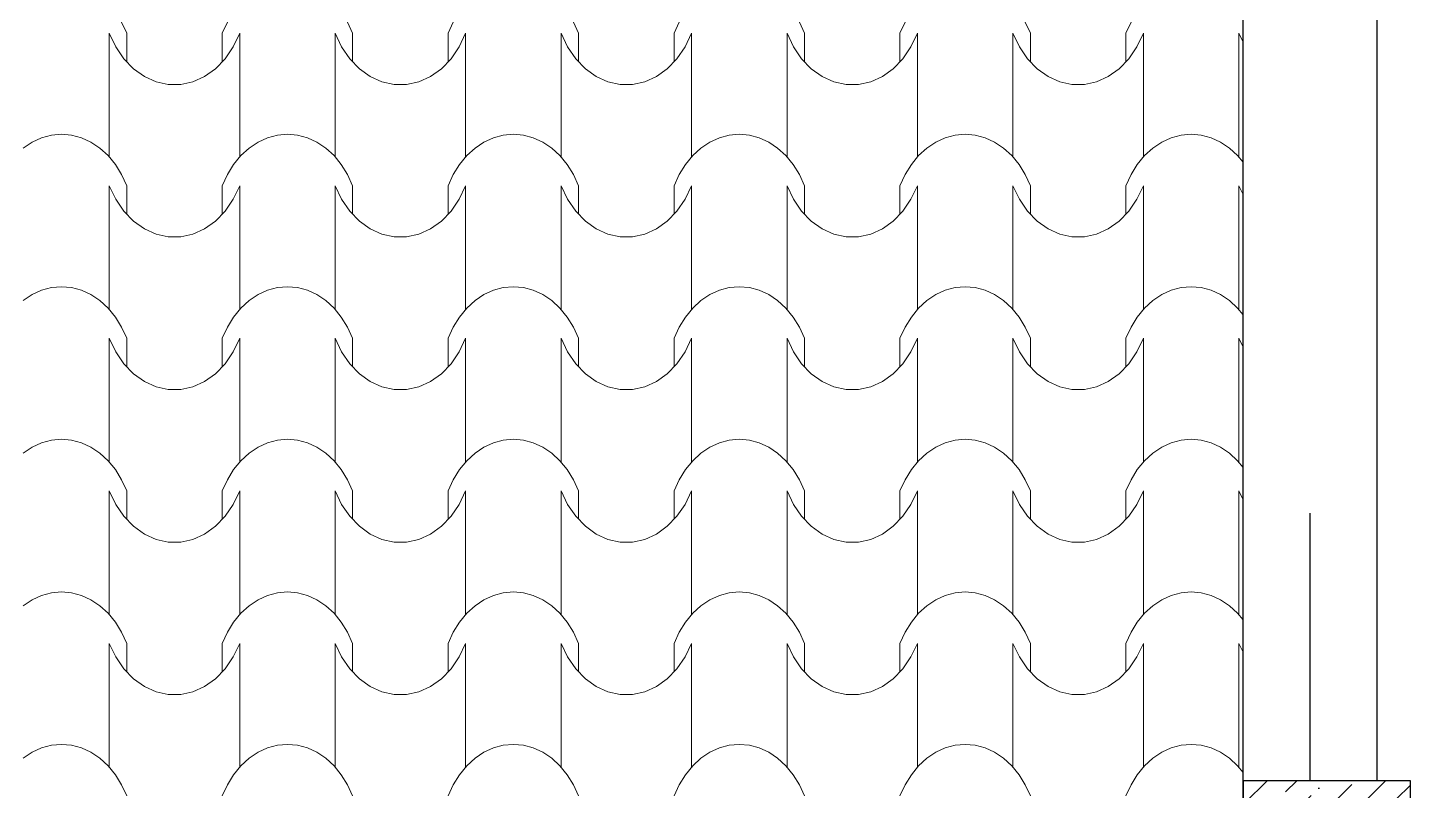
# Model space of a CAD drawing. Header units: millimetres. Extents: x 42452 to 2852333, y -419346 to 834876.
# Drawn here: x 2639391 to 2643526, y 661233 to 663514 of the extents above; entities that cross this region are included whole.
import ezdxf

# ---------------------------------------------------------------- set-up
doc = ezdxf.new("R2010")
doc.units = ezdxf.units.MM
doc.layers.add('M-2 keramitin shtrixi_Ном._пера__21_Pen_No__1', color=7, linetype='Continuous', lineweight=15)
doc.layers.add('memar', color=7, linetype='Continuous', lineweight=25)

# ---------------------------------------------------------------- blocks, each defined once
blk = doc.blocks.new('*X17')
at = {"layer": 'M-2 keramitin shtrixi_Ном._пера__21_Pen_No__1', "color": 7, "linetype": 'Continuous', "lineweight": 15}
for p, q in [((-246667, -1356301.1), (-246651.7, -1356334.4)), ((-246366.2, -1356334.4), (-246350.9, -1356301.1)), ((-245991.5, -1356301.1), (-245976.2, -1356334.4)), ((-245690.6, -1356334.4), (-245675.4, -1356301.1)), ((-245315.9, -1356301.1), (-245300.6, -1356334.4)), ((-245015.1, -1356334.4), (-244999.8, -1356301.1)), ((-244640.3, -1356301.1), (-244625, -1356334.4)), ((-244339.5, -1356334.4), (-244324.2, -1356301.1)), ((-243964.8, -1356301.1), (-243949.5, -1356334.4)), ((-243664, -1356334.4), (-243648.7, -1356301.1)), ((-246704, -1356519.4), (-246704, -1356334.4)), ((-246684.7, -1356374.9), (-246704, -1356334.4)), ((-246651.7, -1356419.4), (-246651.7, -1356334.4)), ((-246366.2, -1356419.4), (-246366.2, -1356334.4)), ((-246313.9, -1356334.4), (-246333.3, -1356374.9)), ((-246313.9, -1356519.4), (-246313.9, -1356334.4)), ((-246028.4, -1356519.4), (-246028.4, -1356334.4)), ((-246009.1, -1356374.9), (-246028.4, -1356334.4)), ((-245976.2, -1356419.4), (-245976.2, -1356334.4)), ((-245690.6, -1356419.4), (-245690.6, -1356334.4)), ((-245638.4, -1356334.4), (-245657.7, -1356374.9)), ((-245638.4, -1356519.4), (-245638.4, -1356334.4)), ((-245352.9, -1356519.4), (-245352.9, -1356334.4)), ((-245333.5, -1356374.9), (-245352.9, -1356334.4)), ((-245300.6, -1356419.4), (-245300.6, -1356334.4)), ((-245015.1, -1356419.4), (-245015.1, -1356334.4)), ((-244962.8, -1356334.4), (-244982.1, -1356374.9)), ((-244962.8, -1356519.4), (-244962.8, -1356334.4)), ((-244677.3, -1356519.4), (-244677.3, -1356334.4)), ((-244658, -1356374.9), (-244677.3, -1356334.4)), ((-244625, -1356419.4), (-244625, -1356334.4)), ((-244339.5, -1356419.4), (-244339.5, -1356334.4)), ((-244287.3, -1356334.4), (-244306.6, -1356374.9)), ((-244287.3, -1356519.4), (-244287.3, -1356334.4)), ((-244001.7, -1356519.4), (-244001.7, -1356334.4)), ((-243982.4, -1356374.9), (-244001.7, -1356334.4)), ((-243949.5, -1356419.4), (-243949.5, -1356334.4)), ((-243664, -1356419.4), (-243664, -1356334.4)), ((-243611.7, -1356334.4), (-243631, -1356374.9)), ((-243611.7, -1356519.4), (-243611.7, -1356334.4)), ((-243326.2, -1356519.4), (-243326.2, -1356334.4)), ((-243313.4, -1356361.1), (-243326.2, -1356334.4)), ((-246660.2, -1356410.6), (-246684.7, -1356374.9)), ((-246333.3, -1356374.9), (-246357.7, -1356410.6)), ((-245984.7, -1356410.6), (-246009.1, -1356374.9)), ((-245657.7, -1356374.9), (-245682.1, -1356410.6)), ((-245309.1, -1356410.6), (-245333.5, -1356374.9)), ((-244982.1, -1356374.9), (-245006.6, -1356410.6)), ((-244633.6, -1356410.6), (-244658, -1356374.9)), ((-244306.6, -1356374.9), (-244331, -1356410.6)), ((-243958, -1356410.6), (-243982.4, -1356374.9)), ((-243631, -1356374.9), (-243655.4, -1356410.6)), ((-246631.4, -1356440.5), (-246660.2, -1356410.6)), ((-246357.7, -1356410.6), (-246386.5, -1356440.5)), ((-245955.9, -1356440.5), (-245984.7, -1356410.6)), ((-245682.1, -1356410.6), (-245710.9, -1356440.5)), ((-245280.3, -1356440.5), (-245309.1, -1356410.6)), ((-245006.6, -1356410.6), (-245035.4, -1356440.5)), ((-244604.8, -1356440.5), (-244633.6, -1356410.6)), ((-244331, -1356410.6), (-244359.8, -1356440.5)), ((-243929.2, -1356440.5), (-243958, -1356410.6)), ((-243655.4, -1356410.6), (-243684.3, -1356440.5)), ((-246599.1, -1356463.7), (-246631.4, -1356440.5)), ((-246564.1, -1356479.6), (-246599.1, -1356463.7)), ((-246418.9, -1356463.7), (-246453.8, -1356479.6)), ((-246386.5, -1356440.5), (-246418.9, -1356463.7)), ((-245923.5, -1356463.7), (-245955.9, -1356440.5)), ((-245888.5, -1356479.6), (-245923.5, -1356463.7)), ((-245743.3, -1356463.7), (-245778.3, -1356479.6)), ((-245710.9, -1356440.5), (-245743.3, -1356463.7)), ((-245248, -1356463.7), (-245280.3, -1356440.5)), ((-245213, -1356479.6), (-245248, -1356463.7)), ((-245067.7, -1356463.7), (-245102.7, -1356479.6)), ((-245035.4, -1356440.5), (-245067.7, -1356463.7)), ((-244572.4, -1356463.7), (-244604.8, -1356440.5)), ((-244537.4, -1356479.6), (-244572.4, -1356463.7)), ((-244392.2, -1356463.7), (-244427.2, -1356479.6)), ((-244359.8, -1356440.5), (-244392.2, -1356463.7)), ((-243896.8, -1356463.7), (-243929.2, -1356440.5)), ((-243861.9, -1356479.6), (-243896.8, -1356463.7)), ((-243716.6, -1356463.7), (-243751.6, -1356479.6)), ((-243684.3, -1356440.5), (-243716.6, -1356463.7)), ((-246527.5, -1356487.7), (-246564.1, -1356479.6)), ((-246509, -1356487.7), (-246527.5, -1356487.7)), ((-246490.4, -1356487.7), (-246509, -1356487.7)), ((-246453.8, -1356479.6), (-246490.4, -1356487.7)), ((-245852, -1356487.7), (-245888.5, -1356479.6)), ((-245833.4, -1356487.7), (-245852, -1356487.7)), ((-245814.8, -1356487.7), (-245833.4, -1356487.7)), ((-245778.3, -1356479.6), (-245814.8, -1356487.7)), ((-245176.4, -1356487.7), (-245213, -1356479.6)), ((-245157.8, -1356487.7), (-245176.4, -1356487.7)), ((-245139.3, -1356487.7), (-245157.8, -1356487.7)), ((-245102.7, -1356479.6), (-245139.3, -1356487.7)), ((-244500.8, -1356487.7), (-244537.4, -1356479.6)), ((-244482.3, -1356487.7), (-244500.8, -1356487.7)), ((-244463.7, -1356487.7), (-244482.3, -1356487.7)), ((-244427.2, -1356479.6), (-244463.7, -1356487.7)), ((-243825.3, -1356487.7), (-243861.9, -1356479.6)), ((-243806.7, -1356487.7), (-243825.3, -1356487.7)), ((-243788.2, -1356487.7), (-243806.7, -1356487.7)), ((-243751.6, -1356479.6), (-243788.2, -1356487.7)), ((-246704, -1356704.5), (-246704, -1356519.4)), ((-246313.9, -1356704.5), (-246313.9, -1356519.4)), ((-246028.4, -1356704.5), (-246028.4, -1356519.4)), ((-245638.4, -1356704.5), (-245638.4, -1356519.4)), ((-245352.9, -1356704.5), (-245352.9, -1356519.4)), ((-244962.8, -1356704.5), (-244962.8, -1356519.4)), ((-244677.3, -1356704.5), (-244677.3, -1356519.4)), ((-244287.3, -1356704.5), (-244287.3, -1356519.4)), ((-244001.7, -1356704.5), (-244001.7, -1356519.4)), ((-243611.7, -1356704.5), (-243611.7, -1356519.4)), ((-243326.2, -1356704.5), (-243326.2, -1356519.4)), ((-246961.4, -1356678.1), (-246934.7, -1356660.1)), ((-246934.7, -1356660.1), (-246906.4, -1356647)), ((-246906.4, -1356647), (-246876.8, -1356639.1)), ((-246876.8, -1356639.1), (-246846.7, -1356636.4)), ((-246846.7, -1356636.4), (-246816.6, -1356639.1)), ((-246816.6, -1356639.1), (-246787.1, -1356647)), ((-246787.1, -1356647), (-246758.8, -1356660.1)), ((-246758.8, -1356660.1), (-246732.1, -1356678.1)), ((-246285.9, -1356678.1), (-246259.2, -1356660.1)), ((-246259.2, -1356660.1), (-246230.8, -1356647)), ((-246230.8, -1356647), (-246201.3, -1356639.1)), ((-246201.3, -1356639.1), (-246171.2, -1356636.4)), ((-246171.2, -1356636.4), (-246141.1, -1356639.1)), ((-246141.1, -1356639.1), (-246111.6, -1356647)), ((-246111.6, -1356647), (-246083.2, -1356660.1)), ((-246083.2, -1356660.1), (-246056.5, -1356678.1)), ((-245610.3, -1356678.1), (-245583.6, -1356660.1)), ((-245583.6, -1356660.1), (-245555.2, -1356647)), ((-245555.2, -1356647), (-245525.7, -1356639.1)), ((-245525.7, -1356639.1), (-245495.6, -1356636.4)), ((-245495.6, -1356636.4), (-245465.5, -1356639.1)), ((-245465.5, -1356639.1), (-245436, -1356647)), ((-245436, -1356647), (-245407.6, -1356660.1)), ((-245407.6, -1356660.1), (-245380.9, -1356678.1)), ((-244934.7, -1356678.1), (-244908.1, -1356660.1)), ((-244908.1, -1356660.1), (-244879.7, -1356647)), ((-244879.7, -1356647), (-244850.2, -1356639.1)), ((-244850.2, -1356639.1), (-244820.1, -1356636.4)), ((-244820.1, -1356636.4), (-244790, -1356639.1)), ((-244790, -1356639.1), (-244760.5, -1356647)), ((-244760.5, -1356647), (-244732.1, -1356660.1)), ((-244732.1, -1356660.1), (-244705.4, -1356678.1)), ((-244259.2, -1356678.1), (-244232.5, -1356660.1)), ((-244232.5, -1356660.1), (-244204.1, -1356647)), ((-244204.1, -1356647), (-244174.6, -1356639.1)), ((-244174.6, -1356639.1), (-244144.5, -1356636.4)), ((-244144.5, -1356636.4), (-244114.4, -1356639.1)), ((-244114.4, -1356639.1), (-244084.9, -1356647)), ((-244084.9, -1356647), (-244056.5, -1356660.1)), ((-244056.5, -1356660.1), (-244029.8, -1356678.1)), ((-243583.6, -1356678.1), (-243556.9, -1356660.1)), ((-243556.9, -1356660.1), (-243528.6, -1356647)), ((-243528.6, -1356647), (-243499, -1356639.1)), ((-243499, -1356639.1), (-243468.9, -1356636.4)), ((-243468.9, -1356636.4), (-243438.9, -1356639.1)), ((-243438.9, -1356639.1), (-243409.3, -1356647)), ((-243409.3, -1356647), (-243381, -1356660.1)), ((-243381, -1356660.1), (-243354.3, -1356678.1)), ((-246732.1, -1356678.1), (-246707.6, -1356700.6)), ((-246707.6, -1356700.6), (-246685.8, -1356727.2)), ((-246332.2, -1356727.2), (-246310.4, -1356700.6)), ((-246310.4, -1356700.6), (-246285.9, -1356678.1)), ((-246056.5, -1356678.1), (-246032, -1356700.6)), ((-246032, -1356700.6), (-246010.2, -1356727.2)), ((-245656.6, -1356727.2), (-245634.8, -1356700.6)), ((-245634.8, -1356700.6), (-245610.3, -1356678.1)), ((-245380.9, -1356678.1), (-245356.5, -1356700.6)), ((-245356.5, -1356700.6), (-245334.6, -1356727.2)), ((-244981.1, -1356727.2), (-244959.2, -1356700.6)), ((-244959.2, -1356700.6), (-244934.7, -1356678.1)), ((-244705.4, -1356678.1), (-244680.9, -1356700.6)), ((-244680.9, -1356700.6), (-244659.1, -1356727.2)), ((-244305.5, -1356727.2), (-244283.7, -1356700.6)), ((-244283.7, -1356700.6), (-244259.2, -1356678.1)), ((-244029.8, -1356678.1), (-244005.3, -1356700.6)), ((-244005.3, -1356700.6), (-243983.5, -1356727.2)), ((-243629.9, -1356727.2), (-243608.1, -1356700.6)), ((-243608.1, -1356700.6), (-243583.6, -1356678.1)), ((-243354.3, -1356678.1), (-243329.8, -1356700.6)), ((-243329.8, -1356700.6), (-243313.4, -1356720.5)), ((-246685.8, -1356727.2), (-246667, -1356757.5)), ((-246350.9, -1356757.5), (-246332.2, -1356727.2)), ((-246010.2, -1356727.2), (-245991.5, -1356757.5)), ((-245675.4, -1356757.5), (-245656.6, -1356727.2)), ((-245334.6, -1356727.2), (-245315.9, -1356757.5)), ((-244999.8, -1356757.5), (-244981.1, -1356727.2)), ((-244659.1, -1356727.2), (-244640.3, -1356757.5)), ((-244324.2, -1356757.5), (-244305.5, -1356727.2)), ((-243983.5, -1356727.2), (-243964.8, -1356757.5)), ((-243648.7, -1356757.5), (-243629.9, -1356727.2)), ((-246704, -1356975.8), (-246704, -1356790.7)), ((-246684.7, -1356831.2), (-246704, -1356790.7)), ((-246667, -1356757.5), (-246651.7, -1356790.7)), ((-246651.7, -1356875.8), (-246651.7, -1356790.7)), ((-246366.2, -1356790.7), (-246350.9, -1356757.5)), ((-246366.2, -1356875.8), (-246366.2, -1356790.7)), ((-246313.9, -1356790.7), (-246333.3, -1356831.2)), ((-246313.9, -1356975.8), (-246313.9, -1356790.7)), ((-246028.4, -1356975.8), (-246028.4, -1356790.7)), ((-246009.1, -1356831.2), (-246028.4, -1356790.7)), ((-245991.5, -1356757.5), (-245976.2, -1356790.7)), ((-245976.2, -1356875.8), (-245976.2, -1356790.7)), ((-245690.6, -1356790.7), (-245675.4, -1356757.5)), ((-245690.6, -1356875.8), (-245690.6, -1356790.7)), ((-245638.4, -1356790.7), (-245657.7, -1356831.2)), ((-245638.4, -1356975.8), (-245638.4, -1356790.7)), ((-245352.9, -1356975.8), (-245352.9, -1356790.7)), ((-245333.5, -1356831.2), (-245352.9, -1356790.7)), ((-245315.9, -1356757.5), (-245300.6, -1356790.7)), ((-245300.6, -1356875.8), (-245300.6, -1356790.7)), ((-245015.1, -1356790.7), (-244999.8, -1356757.5)), ((-245015.1, -1356875.8), (-245015.1, -1356790.7)), ((-244962.8, -1356790.7), (-244982.1, -1356831.2)), ((-244962.8, -1356975.8), (-244962.8, -1356790.7)), ((-244677.3, -1356975.8), (-244677.3, -1356790.7)), ((-244658, -1356831.2), (-244677.3, -1356790.7)), ((-244640.3, -1356757.5), (-244625, -1356790.7)), ((-244625, -1356875.8), (-244625, -1356790.7)), ((-244339.5, -1356790.7), (-244324.2, -1356757.5)), ((-244339.5, -1356875.8), (-244339.5, -1356790.7)), ((-244287.3, -1356790.7), (-244306.6, -1356831.2)), ((-244287.3, -1356975.8), (-244287.3, -1356790.7)), ((-244001.7, -1356975.8), (-244001.7, -1356790.7)), ((-243982.4, -1356831.2), (-244001.7, -1356790.7)), ((-243964.8, -1356757.5), (-243949.5, -1356790.7)), ((-243949.5, -1356875.8), (-243949.5, -1356790.7)), ((-243664, -1356790.7), (-243648.7, -1356757.5)), ((-243664, -1356875.8), (-243664, -1356790.7)), ((-243611.7, -1356790.7), (-243631, -1356831.2)), ((-243611.7, -1356975.8), (-243611.7, -1356790.7)), ((-243326.2, -1356975.8), (-243326.2, -1356790.7)), ((-243313.4, -1356817.4), (-243326.2, -1356790.7)), ((-246660.2, -1356866.9), (-246684.7, -1356831.2)), ((-246333.3, -1356831.2), (-246357.7, -1356866.9)), ((-245984.7, -1356866.9), (-246009.1, -1356831.2)), ((-245657.7, -1356831.2), (-245682.1, -1356866.9)), ((-245309.1, -1356866.9), (-245333.5, -1356831.2)), ((-244982.1, -1356831.2), (-245006.6, -1356866.9)), ((-244633.6, -1356866.9), (-244658, -1356831.2)), ((-244306.6, -1356831.2), (-244331, -1356866.9)), ((-243958, -1356866.9), (-243982.4, -1356831.2)), ((-243631, -1356831.2), (-243655.4, -1356866.9)), ((-246631.4, -1356896.9), (-246660.2, -1356866.9)), ((-246357.7, -1356866.9), (-246386.5, -1356896.9)), ((-245955.9, -1356896.9), (-245984.7, -1356866.9)), ((-245682.1, -1356866.9), (-245710.9, -1356896.9)), ((-245280.3, -1356896.9), (-245309.1, -1356866.9)), ((-245006.6, -1356866.9), (-245035.4, -1356896.9)), ((-244604.8, -1356896.9), (-244633.6, -1356866.9)), ((-244331, -1356866.9), (-244359.8, -1356896.9)), ((-243929.2, -1356896.9), (-243958, -1356866.9)), ((-243655.4, -1356866.9), (-243684.3, -1356896.9)), ((-246599.1, -1356920.1), (-246631.4, -1356896.9)), ((-246564.1, -1356936), (-246599.1, -1356920.1)), ((-246418.9, -1356920.1), (-246453.8, -1356936)), ((-246386.5, -1356896.9), (-246418.9, -1356920.1)), ((-245923.5, -1356920.1), (-245955.9, -1356896.9)), ((-245888.5, -1356936), (-245923.5, -1356920.1)), ((-245743.3, -1356920.1), (-245778.3, -1356936)), ((-245710.9, -1356896.9), (-245743.3, -1356920.1)), ((-245248, -1356920.1), (-245280.3, -1356896.9)), ((-245213, -1356936), (-245248, -1356920.1)), ((-245067.7, -1356920.1), (-245102.7, -1356936)), ((-245035.4, -1356896.9), (-245067.7, -1356920.1)), ((-244572.4, -1356920.1), (-244604.8, -1356896.9)), ((-244537.4, -1356936), (-244572.4, -1356920.1)), ((-244392.2, -1356920.1), (-244427.2, -1356936)), ((-244359.8, -1356896.9), (-244392.2, -1356920.1)), ((-243896.8, -1356920.1), (-243929.2, -1356896.9)), ((-243861.9, -1356936), (-243896.8, -1356920.1)), ((-243716.6, -1356920.1), (-243751.6, -1356936)), ((-243684.3, -1356896.9), (-243716.6, -1356920.1)), ((-246527.5, -1356944), (-246564.1, -1356936)), ((-246509, -1356944), (-246527.5, -1356944)), ((-246490.4, -1356944), (-246509, -1356944)), ((-246453.8, -1356936), (-246490.4, -1356944)), ((-245852, -1356944), (-245888.5, -1356936)), ((-245833.4, -1356944), (-245852, -1356944)), ((-245814.8, -1356944), (-245833.4, -1356944)), ((-245778.3, -1356936), (-245814.8, -1356944)), ((-245176.4, -1356944), (-245213, -1356936)), ((-245157.8, -1356944), (-245176.4, -1356944)), ((-245139.3, -1356944), (-245157.8, -1356944)), ((-245102.7, -1356936), (-245139.3, -1356944)), ((-244500.8, -1356944), (-244537.4, -1356936)), ((-244482.3, -1356944), (-244500.8, -1356944)), ((-244463.7, -1356944), (-244482.3, -1356944)), ((-244427.2, -1356936), (-244463.7, -1356944)), ((-243825.3, -1356944), (-243861.9, -1356936)), ((-243806.7, -1356944), (-243825.3, -1356944)), ((-243788.2, -1356944), (-243806.7, -1356944)), ((-243751.6, -1356936), (-243788.2, -1356944)), ((-246704, -1357160.8), (-246704, -1356975.8)), ((-246313.9, -1357160.8), (-246313.9, -1356975.8)), ((-246028.4, -1357160.8), (-246028.4, -1356975.8)), ((-245638.4, -1357160.8), (-245638.4, -1356975.8)), ((-245352.9, -1357160.8), (-245352.9, -1356975.8)), ((-244962.8, -1357160.8), (-244962.8, -1356975.8)), ((-244677.3, -1357160.8), (-244677.3, -1356975.8)), ((-244287.3, -1357160.8), (-244287.3, -1356975.8)), ((-244001.7, -1357160.8), (-244001.7, -1356975.8)), ((-243611.7, -1357160.8), (-243611.7, -1356975.8)), ((-243326.2, -1357160.8), (-243326.2, -1356975.8)), ((-246961.4, -1357134.4), (-246934.7, -1357116.5)), ((-246934.7, -1357116.5), (-246906.4, -1357103.4)), ((-246906.4, -1357103.4), (-246876.8, -1357095.4)), ((-246876.8, -1357095.4), (-246846.7, -1357092.7)), ((-246846.7, -1357092.7), (-246816.6, -1357095.4)), ((-246816.6, -1357095.4), (-246787.1, -1357103.4)), ((-246787.1, -1357103.4), (-246758.8, -1357116.5)), ((-246758.8, -1357116.5), (-246732.1, -1357134.4)), ((-246285.9, -1357134.4), (-246259.2, -1357116.5)), ((-246259.2, -1357116.5), (-246230.8, -1357103.4)), ((-246230.8, -1357103.4), (-246201.3, -1357095.4)), ((-246201.3, -1357095.4), (-246171.2, -1357092.7)), ((-246171.2, -1357092.7), (-246141.1, -1357095.4)), ((-246141.1, -1357095.4), (-246111.6, -1357103.4)), ((-246111.6, -1357103.4), (-246083.2, -1357116.5)), ((-246083.2, -1357116.5), (-246056.5, -1357134.4)), ((-245610.3, -1357134.4), (-245583.6, -1357116.5)), ((-245583.6, -1357116.5), (-245555.2, -1357103.4)), ((-245555.2, -1357103.4), (-245525.7, -1357095.4)), ((-245525.7, -1357095.4), (-245495.6, -1357092.7)), ((-245495.6, -1357092.7), (-245465.5, -1357095.4)), ((-245465.5, -1357095.4), (-245436, -1357103.4)), ((-245436, -1357103.4), (-245407.6, -1357116.5)), ((-245407.6, -1357116.5), (-245380.9, -1357134.4)), ((-244934.7, -1357134.4), (-244908.1, -1357116.5)), ((-244908.1, -1357116.5), (-244879.7, -1357103.4)), ((-244879.7, -1357103.4), (-244850.2, -1357095.4)), ((-244850.2, -1357095.4), (-244820.1, -1357092.7)), ((-244820.1, -1357092.7), (-244790, -1357095.4)), ((-244790, -1357095.4), (-244760.5, -1357103.4)), ((-244760.5, -1357103.4), (-244732.1, -1357116.5)), ((-244732.1, -1357116.5), (-244705.4, -1357134.4)), ((-244259.2, -1357134.4), (-244232.5, -1357116.5)), ((-244232.5, -1357116.5), (-244204.1, -1357103.4)), ((-244204.1, -1357103.4), (-244174.6, -1357095.4)), ((-244174.6, -1357095.4), (-244144.5, -1357092.7)), ((-244144.5, -1357092.7), (-244114.4, -1357095.4)), ((-244114.4, -1357095.4), (-244084.9, -1357103.4)), ((-244084.9, -1357103.4), (-244056.5, -1357116.5)), ((-244056.5, -1357116.5), (-244029.8, -1357134.4)), ((-243583.6, -1357134.4), (-243556.9, -1357116.5)), ((-243556.9, -1357116.5), (-243528.6, -1357103.4)), ((-243528.6, -1357103.4), (-243499, -1357095.4)), ((-243499, -1357095.4), (-243468.9, -1357092.7)), ((-243468.9, -1357092.7), (-243438.9, -1357095.4)), ((-243438.9, -1357095.4), (-243409.3, -1357103.4)), ((-243409.3, -1357103.4), (-243381, -1357116.5)), ((-243381, -1357116.5), (-243354.3, -1357134.4)), ((-246732.1, -1357134.4), (-246707.6, -1357157)), ((-246707.6, -1357157), (-246685.8, -1357183.6)), ((-246332.2, -1357183.6), (-246310.4, -1357157)), ((-246310.4, -1357157), (-246285.9, -1357134.4)), ((-246056.5, -1357134.4), (-246032, -1357157)), ((-246032, -1357157), (-246010.2, -1357183.6)), ((-245656.6, -1357183.6), (-245634.8, -1357157)), ((-245634.8, -1357157), (-245610.3, -1357134.4)), ((-245380.9, -1357134.4), (-245356.5, -1357157)), ((-245356.5, -1357157), (-245334.6, -1357183.6)), ((-244981.1, -1357183.6), (-244959.2, -1357157)), ((-244959.2, -1357157), (-244934.7, -1357134.4)), ((-244705.4, -1357134.4), (-244680.9, -1357157)), ((-244680.9, -1357157), (-244659.1, -1357183.6)), ((-244305.5, -1357183.6), (-244283.7, -1357157)), ((-244283.7, -1357157), (-244259.2, -1357134.4)), ((-244029.8, -1357134.4), (-244005.3, -1357157)), ((-244005.3, -1357157), (-243983.5, -1357183.6)), ((-243629.9, -1357183.6), (-243608.1, -1357157)), ((-243608.1, -1357157), (-243583.6, -1357134.4)), ((-243354.3, -1357134.4), (-243329.8, -1357157)), ((-243329.8, -1357157), (-243313.4, -1357176.9)), ((-246685.8, -1357183.6), (-246667, -1357213.8)), ((-246350.9, -1357213.8), (-246332.2, -1357183.6)), ((-246010.2, -1357183.6), (-245991.5, -1357213.8)), ((-245675.4, -1357213.8), (-245656.6, -1357183.6)), ((-245334.6, -1357183.6), (-245315.9, -1357213.8)), ((-244999.8, -1357213.8), (-244981.1, -1357183.6)), ((-244659.1, -1357183.6), (-244640.3, -1357213.8)), ((-244324.2, -1357213.8), (-244305.5, -1357183.6)), ((-243983.5, -1357183.6), (-243964.8, -1357213.8)), ((-243648.7, -1357213.8), (-243629.9, -1357183.6)), ((-246704, -1357432.1), (-246704, -1357247)), ((-246684.7, -1357287.6), (-246704, -1357247)), ((-246667, -1357213.8), (-246651.7, -1357247)), ((-246651.7, -1357332.1), (-246651.7, -1357247)), ((-246366.2, -1357247), (-246350.9, -1357213.8)), ((-246366.2, -1357332.1), (-246366.2, -1357247)), ((-246313.9, -1357247), (-246333.3, -1357287.6)), ((-246313.9, -1357432.1), (-246313.9, -1357247)), ((-246028.4, -1357432.1), (-246028.4, -1357247)), ((-246009.1, -1357287.6), (-246028.4, -1357247)), ((-245991.5, -1357213.8), (-245976.2, -1357247)), ((-245976.2, -1357332.1), (-245976.2, -1357247)), ((-245690.6, -1357247), (-245675.4, -1357213.8)), ((-245690.6, -1357332.1), (-245690.6, -1357247)), ((-245638.4, -1357247), (-245657.7, -1357287.6)), ((-245638.4, -1357432.1), (-245638.4, -1357247)), ((-245352.9, -1357432.1), (-245352.9, -1357247)), ((-245333.5, -1357287.6), (-245352.9, -1357247)), ((-245315.9, -1357213.8), (-245300.6, -1357247)), ((-245300.6, -1357332.1), (-245300.6, -1357247)), ((-245015.1, -1357247), (-244999.8, -1357213.8)), ((-245015.1, -1357332.1), (-245015.1, -1357247)), ((-244962.8, -1357247), (-244982.1, -1357287.6)), ((-244962.8, -1357432.1), (-244962.8, -1357247)), ((-244677.3, -1357432.1), (-244677.3, -1357247)), ((-244658, -1357287.6), (-244677.3, -1357247)), ((-244640.3, -1357213.8), (-244625, -1357247)), ((-244625, -1357332.1), (-244625, -1357247)), ((-244339.5, -1357247), (-244324.2, -1357213.8)), ((-244339.5, -1357332.1), (-244339.5, -1357247)), ((-244287.3, -1357247), (-244306.6, -1357287.6)), ((-244287.3, -1357432.1), (-244287.3, -1357247)), ((-244001.7, -1357432.1), (-244001.7, -1357247)), ((-243982.4, -1357287.6), (-244001.7, -1357247)), ((-243964.8, -1357213.8), (-243949.5, -1357247)), ((-243949.5, -1357332.1), (-243949.5, -1357247)), ((-243664, -1357247), (-243648.7, -1357213.8)), ((-243664, -1357332.1), (-243664, -1357247)), ((-243611.7, -1357247), (-243631, -1357287.6)), ((-243611.7, -1357432.1), (-243611.7, -1357247)), ((-243326.2, -1357432.1), (-243326.2, -1357247)), ((-243313.4, -1357273.8), (-243326.2, -1357247)), ((-246660.2, -1357323.3), (-246684.7, -1357287.6)), ((-246333.3, -1357287.6), (-246357.7, -1357323.3)), ((-245984.7, -1357323.3), (-246009.1, -1357287.6)), ((-245657.7, -1357287.6), (-245682.1, -1357323.3)), ((-245309.1, -1357323.3), (-245333.5, -1357287.6)), ((-244982.1, -1357287.6), (-245006.6, -1357323.3)), ((-244633.6, -1357323.3), (-244658, -1357287.6)), ((-244306.6, -1357287.6), (-244331, -1357323.3)), ((-243958, -1357323.3), (-243982.4, -1357287.6)), ((-243631, -1357287.6), (-243655.4, -1357323.3)), ((-246631.4, -1357353.2), (-246660.2, -1357323.3)), ((-246357.7, -1357323.3), (-246386.5, -1357353.2)), ((-245955.9, -1357353.2), (-245984.7, -1357323.3)), ((-245682.1, -1357323.3), (-245710.9, -1357353.2)), ((-245280.3, -1357353.2), (-245309.1, -1357323.3)), ((-245006.6, -1357323.3), (-245035.4, -1357353.2)), ((-244604.8, -1357353.2), (-244633.6, -1357323.3)), ((-244331, -1357323.3), (-244359.8, -1357353.2)), ((-243929.2, -1357353.2), (-243958, -1357323.3)), ((-243655.4, -1357323.3), (-243684.3, -1357353.2)), ((-246599.1, -1357376.4), (-246631.4, -1357353.2)), ((-246564.1, -1357392.3), (-246599.1, -1357376.4)), ((-246418.9, -1357376.4), (-246453.8, -1357392.3)), ((-246386.5, -1357353.2), (-246418.9, -1357376.4)), ((-245923.5, -1357376.4), (-245955.9, -1357353.2)), ((-245888.5, -1357392.3), (-245923.5, -1357376.4)), ((-245743.3, -1357376.4), (-245778.3, -1357392.3)), ((-245710.9, -1357353.2), (-245743.3, -1357376.4)), ((-245248, -1357376.4), (-245280.3, -1357353.2)), ((-245213, -1357392.3), (-245248, -1357376.4)), ((-245067.7, -1357376.4), (-245102.7, -1357392.3)), ((-245035.4, -1357353.2), (-245067.7, -1357376.4)), ((-244572.4, -1357376.4), (-244604.8, -1357353.2)), ((-244537.4, -1357392.3), (-244572.4, -1357376.4)), ((-244392.2, -1357376.4), (-244427.2, -1357392.3)), ((-244359.8, -1357353.2), (-244392.2, -1357376.4)), ((-243896.8, -1357376.4), (-243929.2, -1357353.2)), ((-243861.9, -1357392.3), (-243896.8, -1357376.4)), ((-243716.6, -1357376.4), (-243751.6, -1357392.3)), ((-243684.3, -1357353.2), (-243716.6, -1357376.4)), ((-246527.5, -1357400.4), (-246564.1, -1357392.3)), ((-246509, -1357400.4), (-246527.5, -1357400.4)), ((-246490.4, -1357400.4), (-246509, -1357400.4)), ((-246453.8, -1357392.3), (-246490.4, -1357400.4)), ((-245852, -1357400.4), (-245888.5, -1357392.3)), ((-245833.4, -1357400.4), (-245852, -1357400.4)), ((-245814.8, -1357400.4), (-245833.4, -1357400.4)), ((-245778.3, -1357392.3), (-245814.8, -1357400.4)), ((-245176.4, -1357400.4), (-245213, -1357392.3)), ((-245157.8, -1357400.4), (-245176.4, -1357400.4)), ((-245139.3, -1357400.4), (-245157.8, -1357400.4)), ((-245102.7, -1357392.3), (-245139.3, -1357400.4)), ((-244500.8, -1357400.4), (-244537.4, -1357392.3)), ((-244482.3, -1357400.4), (-244500.8, -1357400.4)), ((-244463.7, -1357400.4), (-244482.3, -1357400.4)), ((-244427.2, -1357392.3), (-244463.7, -1357400.4)), ((-243825.3, -1357400.4), (-243861.9, -1357392.3)), ((-243806.7, -1357400.4), (-243825.3, -1357400.4)), ((-243788.2, -1357400.4), (-243806.7, -1357400.4)), ((-243751.6, -1357392.3), (-243788.2, -1357400.4)), ((-246704, -1357617.2), (-246704, -1357432.1)), ((-246313.9, -1357617.2), (-246313.9, -1357432.1)), ((-246028.4, -1357617.2), (-246028.4, -1357432.1)), ((-245638.4, -1357617.2), (-245638.4, -1357432.1)), ((-245352.9, -1357617.2), (-245352.9, -1357432.1)), ((-244962.8, -1357617.2), (-244962.8, -1357432.1)), ((-244677.3, -1357617.2), (-244677.3, -1357432.1)), ((-244287.3, -1357617.2), (-244287.3, -1357432.1)), ((-244001.7, -1357617.2), (-244001.7, -1357432.1)), ((-243611.7, -1357617.2), (-243611.7, -1357432.1)), ((-243326.2, -1357617.2), (-243326.2, -1357432.1)), ((-246961.4, -1357590.8), (-246934.7, -1357572.8)), ((-246934.7, -1357572.8), (-246906.4, -1357559.7)), ((-246906.4, -1357559.7), (-246876.8, -1357551.7)), ((-246876.8, -1357551.7), (-246846.7, -1357549.1)), ((-246846.7, -1357549.1), (-246816.6, -1357551.7)), ((-246816.6, -1357551.7), (-246787.1, -1357559.7)), ((-246787.1, -1357559.7), (-246758.8, -1357572.8)), ((-246758.8, -1357572.8), (-246732.1, -1357590.8)), ((-246285.9, -1357590.8), (-246259.2, -1357572.8)), ((-246259.2, -1357572.8), (-246230.8, -1357559.7)), ((-246230.8, -1357559.7), (-246201.3, -1357551.7)), ((-246201.3, -1357551.7), (-246171.2, -1357549.1)), ((-246171.2, -1357549.1), (-246141.1, -1357551.7)), ((-246141.1, -1357551.7), (-246111.6, -1357559.7)), ((-246111.6, -1357559.7), (-246083.2, -1357572.8)), ((-246083.2, -1357572.8), (-246056.5, -1357590.8)), ((-245610.3, -1357590.8), (-245583.6, -1357572.8)), ((-245583.6, -1357572.8), (-245555.2, -1357559.7)), ((-245555.2, -1357559.7), (-245525.7, -1357551.7)), ((-245525.7, -1357551.7), (-245495.6, -1357549.1)), ((-245495.6, -1357549.1), (-245465.5, -1357551.7)), ((-245465.5, -1357551.7), (-245436, -1357559.7)), ((-245436, -1357559.7), (-245407.6, -1357572.8)), ((-245407.6, -1357572.8), (-245380.9, -1357590.8)), ((-244934.7, -1357590.8), (-244908.1, -1357572.8)), ((-244908.1, -1357572.8), (-244879.7, -1357559.7)), ((-244879.7, -1357559.7), (-244850.2, -1357551.7)), ((-244850.2, -1357551.7), (-244820.1, -1357549.1)), ((-244820.1, -1357549.1), (-244790, -1357551.7)), ((-244790, -1357551.7), (-244760.5, -1357559.7)), ((-244760.5, -1357559.7), (-244732.1, -1357572.8)), ((-244732.1, -1357572.8), (-244705.4, -1357590.8)), ((-244259.2, -1357590.8), (-244232.5, -1357572.8)), ((-244232.5, -1357572.8), (-244204.1, -1357559.7)), ((-244204.1, -1357559.7), (-244174.6, -1357551.7)), ((-244174.6, -1357551.7), (-244144.5, -1357549.1)), ((-244144.5, -1357549.1), (-244114.4, -1357551.7)), ((-244114.4, -1357551.7), (-244084.9, -1357559.7)), ((-244084.9, -1357559.7), (-244056.5, -1357572.8)), ((-244056.5, -1357572.8), (-244029.8, -1357590.8)), ((-243583.6, -1357590.8), (-243556.9, -1357572.8)), ((-243556.9, -1357572.8), (-243528.6, -1357559.7)), ((-243528.6, -1357559.7), (-243499, -1357551.7)), ((-243499, -1357551.7), (-243468.9, -1357549.1)), ((-243468.9, -1357549.1), (-243438.9, -1357551.7)), ((-243438.9, -1357551.7), (-243409.3, -1357559.7)), ((-243409.3, -1357559.7), (-243381, -1357572.8)), ((-243381, -1357572.8), (-243354.3, -1357590.8)), ((-246732.1, -1357590.8), (-246707.6, -1357613.3)), ((-246707.6, -1357613.3), (-246685.8, -1357639.9)), ((-246332.2, -1357639.9), (-246310.4, -1357613.3)), ((-246310.4, -1357613.3), (-246285.9, -1357590.8)), ((-246056.5, -1357590.8), (-246032, -1357613.3)), ((-246032, -1357613.3), (-246010.2, -1357639.9)), ((-245656.6, -1357639.9), (-245634.8, -1357613.3)), ((-245634.8, -1357613.3), (-245610.3, -1357590.8)), ((-245380.9, -1357590.8), (-245356.5, -1357613.3)), ((-245356.5, -1357613.3), (-245334.6, -1357639.9)), ((-244981.1, -1357639.9), (-244959.2, -1357613.3)), ((-244959.2, -1357613.3), (-244934.7, -1357590.8)), ((-244705.4, -1357590.8), (-244680.9, -1357613.3)), ((-244680.9, -1357613.3), (-244659.1, -1357639.9)), ((-244305.5, -1357639.9), (-244283.7, -1357613.3)), ((-244283.7, -1357613.3), (-244259.2, -1357590.8)), ((-244029.8, -1357590.8), (-244005.3, -1357613.3)), ((-244005.3, -1357613.3), (-243983.5, -1357639.9)), ((-243629.9, -1357639.9), (-243608.1, -1357613.3)), ((-243608.1, -1357613.3), (-243583.6, -1357590.8)), ((-243354.3, -1357590.8), (-243329.8, -1357613.3)), ((-243329.8, -1357613.3), (-243313.4, -1357633.2)), ((-246685.8, -1357639.9), (-246667, -1357670.2)), ((-246350.9, -1357670.2), (-246332.2, -1357639.9)), ((-246010.2, -1357639.9), (-245991.5, -1357670.2)), ((-245675.4, -1357670.2), (-245656.6, -1357639.9)), ((-245334.6, -1357639.9), (-245315.9, -1357670.2)), ((-244999.8, -1357670.2), (-244981.1, -1357639.9)), ((-244659.1, -1357639.9), (-244640.3, -1357670.2)), ((-244324.2, -1357670.2), (-244305.5, -1357639.9)), ((-243983.5, -1357639.9), (-243964.8, -1357670.2)), ((-243648.7, -1357670.2), (-243629.9, -1357639.9)), ((-246704, -1357888.5), (-246704, -1357703.4)), ((-246684.7, -1357743.9), (-246704, -1357703.4)), ((-246667, -1357670.2), (-246651.7, -1357703.4)), ((-246651.7, -1357788.5), (-246651.7, -1357703.4)), ((-246366.2, -1357703.4), (-246350.9, -1357670.2)), ((-246366.2, -1357788.5), (-246366.2, -1357703.4)), ((-246313.9, -1357703.4), (-246333.3, -1357743.9)), ((-246313.9, -1357888.5), (-246313.9, -1357703.4)), ((-246028.4, -1357888.5), (-246028.4, -1357703.4)), ((-246009.1, -1357743.9), (-246028.4, -1357703.4)), ((-245991.5, -1357670.2), (-245976.2, -1357703.4)), ((-245976.2, -1357788.5), (-245976.2, -1357703.4)), ((-245690.6, -1357703.4), (-245675.4, -1357670.2)), ((-245690.6, -1357788.5), (-245690.6, -1357703.4)), ((-245638.4, -1357703.4), (-245657.7, -1357743.9)), ((-245638.4, -1357888.5), (-245638.4, -1357703.4)), ((-245352.9, -1357888.5), (-245352.9, -1357703.4)), ((-245333.5, -1357743.9), (-245352.9, -1357703.4)), ((-245315.9, -1357670.2), (-245300.6, -1357703.4)), ((-245300.6, -1357788.5), (-245300.6, -1357703.4)), ((-245015.1, -1357703.4), (-244999.8, -1357670.2)), ((-245015.1, -1357788.5), (-245015.1, -1357703.4)), ((-244962.8, -1357703.4), (-244982.1, -1357743.9)), ((-244962.8, -1357888.5), (-244962.8, -1357703.4)), ((-244677.3, -1357888.5), (-244677.3, -1357703.4)), ((-244658, -1357743.9), (-244677.3, -1357703.4)), ((-244640.3, -1357670.2), (-244625, -1357703.4)), ((-244625, -1357788.5), (-244625, -1357703.4)), ((-244339.5, -1357703.4), (-244324.2, -1357670.2)), ((-244339.5, -1357788.5), (-244339.5, -1357703.4)), ((-244287.3, -1357703.4), (-244306.6, -1357743.9)), ((-244287.3, -1357888.5), (-244287.3, -1357703.4)), ((-244001.7, -1357888.5), (-244001.7, -1357703.4)), ((-243982.4, -1357743.9), (-244001.7, -1357703.4)), ((-243964.8, -1357670.2), (-243949.5, -1357703.4)), ((-243949.5, -1357788.5), (-243949.5, -1357703.4)), ((-243664, -1357703.4), (-243648.7, -1357670.2)), ((-243664, -1357788.5), (-243664, -1357703.4)), ((-243611.7, -1357703.4), (-243631, -1357743.9)), ((-243611.7, -1357888.5), (-243611.7, -1357703.4)), ((-243326.2, -1357888.5), (-243326.2, -1357703.4)), ((-243313.4, -1357730.1), (-243326.2, -1357703.4)), ((-246660.2, -1357779.6), (-246684.7, -1357743.9)), ((-246333.3, -1357743.9), (-246357.7, -1357779.6)), ((-245984.7, -1357779.6), (-246009.1, -1357743.9)), ((-245657.7, -1357743.9), (-245682.1, -1357779.6)), ((-245309.1, -1357779.6), (-245333.5, -1357743.9)), ((-244982.1, -1357743.9), (-245006.6, -1357779.6)), ((-244633.6, -1357779.6), (-244658, -1357743.9)), ((-244306.6, -1357743.9), (-244331, -1357779.6)), ((-243958, -1357779.6), (-243982.4, -1357743.9)), ((-243631, -1357743.9), (-243655.4, -1357779.6)), ((-246631.4, -1357809.5), (-246660.2, -1357779.6)), ((-246357.7, -1357779.6), (-246386.5, -1357809.5)), ((-245955.9, -1357809.5), (-245984.7, -1357779.6)), ((-245682.1, -1357779.6), (-245710.9, -1357809.5)), ((-245280.3, -1357809.5), (-245309.1, -1357779.6)), ((-245006.6, -1357779.6), (-245035.4, -1357809.5)), ((-244604.8, -1357809.5), (-244633.6, -1357779.6)), ((-244331, -1357779.6), (-244359.8, -1357809.5)), ((-243929.2, -1357809.5), (-243958, -1357779.6)), ((-243655.4, -1357779.6), (-243684.3, -1357809.5)), ((-246599.1, -1357832.8), (-246631.4, -1357809.5)), ((-246386.5, -1357809.5), (-246418.9, -1357832.8)), ((-245923.5, -1357832.8), (-245955.9, -1357809.5)), ((-245710.9, -1357809.5), (-245743.3, -1357832.8)), ((-245248, -1357832.8), (-245280.3, -1357809.5)), ((-245035.4, -1357809.5), (-245067.7, -1357832.8)), ((-244572.4, -1357832.8), (-244604.8, -1357809.5)), ((-244359.8, -1357809.5), (-244392.2, -1357832.8)), ((-243896.8, -1357832.8), (-243929.2, -1357809.5)), ((-243684.3, -1357809.5), (-243716.6, -1357832.8)), ((-246564.1, -1357848.7), (-246599.1, -1357832.8)), ((-246527.5, -1357856.7), (-246564.1, -1357848.7)), ((-246509, -1357856.7), (-246527.5, -1357856.7)), ((-246490.4, -1357856.7), (-246509, -1357856.7)), ((-246453.8, -1357848.7), (-246490.4, -1357856.7)), ((-246418.9, -1357832.8), (-246453.8, -1357848.7)), ((-245888.5, -1357848.7), (-245923.5, -1357832.8)), ((-245852, -1357856.7), (-245888.5, -1357848.7)), ((-245833.4, -1357856.7), (-245852, -1357856.7)), ((-245814.8, -1357856.7), (-245833.4, -1357856.7)), ((-245778.3, -1357848.7), (-245814.8, -1357856.7)), ((-245743.3, -1357832.8), (-245778.3, -1357848.7)), ((-245213, -1357848.7), (-245248, -1357832.8)), ((-245176.4, -1357856.7), (-245213, -1357848.7)), ((-245157.8, -1357856.7), (-245176.4, -1357856.7)), ((-245139.3, -1357856.7), (-245157.8, -1357856.7)), ((-245102.7, -1357848.7), (-245139.3, -1357856.7)), ((-245067.7, -1357832.8), (-245102.7, -1357848.7)), ((-244537.4, -1357848.7), (-244572.4, -1357832.8)), ((-244500.8, -1357856.7), (-244537.4, -1357848.7)), ((-244482.3, -1357856.7), (-244500.8, -1357856.7)), ((-244463.7, -1357856.7), (-244482.3, -1357856.7)), ((-244427.2, -1357848.7), (-244463.7, -1357856.7)), ((-244392.2, -1357832.8), (-244427.2, -1357848.7)), ((-243861.9, -1357848.7), (-243896.8, -1357832.8)), ((-243825.3, -1357856.7), (-243861.9, -1357848.7)), ((-243806.7, -1357856.7), (-243825.3, -1357856.7)), ((-243788.2, -1357856.7), (-243806.7, -1357856.7)), ((-243751.6, -1357848.7), (-243788.2, -1357856.7)), ((-243716.6, -1357832.8), (-243751.6, -1357848.7)), ((-246704, -1358073.5), (-246704, -1357888.5)), ((-246313.9, -1358073.5), (-246313.9, -1357888.5)), ((-246028.4, -1358073.5), (-246028.4, -1357888.5)), ((-245638.4, -1358073.5), (-245638.4, -1357888.5)), ((-245352.9, -1358073.5), (-245352.9, -1357888.5)), ((-244962.8, -1358073.5), (-244962.8, -1357888.5)), ((-244677.3, -1358073.5), (-244677.3, -1357888.5)), ((-244287.3, -1358073.5), (-244287.3, -1357888.5)), ((-244001.7, -1358073.5), (-244001.7, -1357888.5)), ((-243611.7, -1358073.5), (-243611.7, -1357888.5)), ((-243326.2, -1358073.5), (-243326.2, -1357888.5)), ((-246961.4, -1358047.1), (-246934.7, -1358029.1)), ((-246934.7, -1358029.1), (-246906.4, -1358016.1)), ((-246906.4, -1358016.1), (-246876.8, -1358008.1)), ((-246876.8, -1358008.1), (-246846.7, -1358005.4)), ((-246846.7, -1358005.4), (-246816.6, -1358008.1)), ((-246816.6, -1358008.1), (-246787.1, -1358016.1)), ((-246787.1, -1358016.1), (-246758.8, -1358029.1)), ((-246758.8, -1358029.1), (-246732.1, -1358047.1)), ((-246285.9, -1358047.1), (-246259.2, -1358029.1)), ((-246259.2, -1358029.1), (-246230.8, -1358016.1)), ((-246230.8, -1358016.1), (-246201.3, -1358008.1)), ((-246201.3, -1358008.1), (-246171.2, -1358005.4)), ((-246171.2, -1358005.4), (-246141.1, -1358008.1)), ((-246141.1, -1358008.1), (-246111.6, -1358016.1)), ((-246111.6, -1358016.1), (-246083.2, -1358029.1)), ((-246083.2, -1358029.1), (-246056.5, -1358047.1)), ((-245610.3, -1358047.1), (-245583.6, -1358029.1)), ((-245583.6, -1358029.1), (-245555.2, -1358016.1)), ((-245555.2, -1358016.1), (-245525.7, -1358008.1)), ((-245525.7, -1358008.1), (-245495.6, -1358005.4)), ((-245495.6, -1358005.4), (-245465.5, -1358008.1)), ((-245465.5, -1358008.1), (-245436, -1358016.1)), ((-245436, -1358016.1), (-245407.6, -1358029.1)), ((-245407.6, -1358029.1), (-245380.9, -1358047.1)), ((-244934.7, -1358047.1), (-244908.1, -1358029.1)), ((-244908.1, -1358029.1), (-244879.7, -1358016.1)), ((-244879.7, -1358016.1), (-244850.2, -1358008.1)), ((-244850.2, -1358008.1), (-244820.1, -1358005.4)), ((-244820.1, -1358005.4), (-244790, -1358008.1)), ((-244790, -1358008.1), (-244760.5, -1358016.1)), ((-244760.5, -1358016.1), (-244732.1, -1358029.1)), ((-244732.1, -1358029.1), (-244705.4, -1358047.1)), ((-244259.2, -1358047.1), (-244232.5, -1358029.1)), ((-244232.5, -1358029.1), (-244204.1, -1358016.1)), ((-244204.1, -1358016.1), (-244174.6, -1358008.1)), ((-244174.6, -1358008.1), (-244144.5, -1358005.4)), ((-244144.5, -1358005.4), (-244114.4, -1358008.1)), ((-244114.4, -1358008.1), (-244084.9, -1358016.1)), ((-244084.9, -1358016.1), (-244056.5, -1358029.1)), ((-244056.5, -1358029.1), (-244029.8, -1358047.1)), ((-243583.6, -1358047.1), (-243556.9, -1358029.1)), ((-243556.9, -1358029.1), (-243528.6, -1358016.1)), ((-243528.6, -1358016.1), (-243499, -1358008.1)), ((-243499, -1358008.1), (-243468.9, -1358005.4)), ((-243468.9, -1358005.4), (-243438.9, -1358008.1)), ((-243438.9, -1358008.1), (-243409.3, -1358016.1)), ((-243409.3, -1358016.1), (-243381, -1358029.1)), ((-243381, -1358029.1), (-243354.3, -1358047.1)), ((-246732.1, -1358047.1), (-246707.6, -1358069.6)), ((-246707.6, -1358069.6), (-246685.8, -1358096.3)), ((-246332.2, -1358096.3), (-246310.4, -1358069.6)), ((-246310.4, -1358069.6), (-246285.9, -1358047.1)), ((-246056.5, -1358047.1), (-246032, -1358069.6)), ((-246032, -1358069.6), (-246010.2, -1358096.3)), ((-245656.6, -1358096.3), (-245634.8, -1358069.6)), ((-245634.8, -1358069.6), (-245610.3, -1358047.1)), ((-245380.9, -1358047.1), (-245356.5, -1358069.6)), ((-245356.5, -1358069.6), (-245334.6, -1358096.3)), ((-244981.1, -1358096.3), (-244959.2, -1358069.6)), ((-244959.2, -1358069.6), (-244934.7, -1358047.1)), ((-244705.4, -1358047.1), (-244680.9, -1358069.6)), ((-244680.9, -1358069.6), (-244659.1, -1358096.3)), ((-244305.5, -1358096.3), (-244283.7, -1358069.6)), ((-244283.7, -1358069.6), (-244259.2, -1358047.1)), ((-244029.8, -1358047.1), (-244005.3, -1358069.6)), ((-244005.3, -1358069.6), (-243983.5, -1358096.3)), ((-243629.9, -1358096.3), (-243608.1, -1358069.6)), ((-243608.1, -1358069.6), (-243583.6, -1358047.1)), ((-243354.3, -1358047.1), (-243329.8, -1358069.6)), ((-243329.8, -1358069.6), (-243313.4, -1358089.6)), ((-246685.8, -1358096.3), (-246667, -1358126.5)), ((-246350.9, -1358126.5), (-246332.2, -1358096.3)), ((-246010.2, -1358096.3), (-245991.5, -1358126.5)), ((-245675.4, -1358126.5), (-245656.6, -1358096.3)), ((-245334.6, -1358096.3), (-245315.9, -1358126.5)), ((-244999.8, -1358126.5), (-244981.1, -1358096.3)), ((-244659.1, -1358096.3), (-244640.3, -1358126.5)), ((-244324.2, -1358126.5), (-244305.5, -1358096.3)), ((-243983.5, -1358096.3), (-243964.8, -1358126.5)), ((-243648.7, -1358126.5), (-243629.9, -1358096.3)), ((-246704, -1358344.8), (-246704, -1358159.7)), ((-246684.7, -1358200.3), (-246704, -1358159.7)), ((-246667, -1358126.5), (-246651.7, -1358159.7)), ((-246651.7, -1358244.8), (-246651.7, -1358159.7)), ((-246366.2, -1358159.7), (-246350.9, -1358126.5)), ((-246366.2, -1358244.8), (-246366.2, -1358159.7)), ((-246313.9, -1358159.7), (-246333.3, -1358200.3)), ((-246313.9, -1358344.8), (-246313.9, -1358159.7)), ((-246028.4, -1358344.8), (-246028.4, -1358159.7)), ((-246009.1, -1358200.3), (-246028.4, -1358159.7)), ((-245991.5, -1358126.5), (-245976.2, -1358159.7)), ((-245976.2, -1358244.8), (-245976.2, -1358159.7)), ((-245690.6, -1358159.7), (-245675.4, -1358126.5)), ((-245690.6, -1358244.8), (-245690.6, -1358159.7)), ((-245638.4, -1358159.7), (-245657.7, -1358200.3)), ((-245638.4, -1358344.8), (-245638.4, -1358159.7)), ((-245352.9, -1358344.8), (-245352.9, -1358159.7)), ((-245333.5, -1358200.3), (-245352.9, -1358159.7)), ((-245315.9, -1358126.5), (-245300.6, -1358159.7)), ((-245300.6, -1358244.8), (-245300.6, -1358159.7)), ((-245015.1, -1358159.7), (-244999.8, -1358126.5)), ((-245015.1, -1358244.8), (-245015.1, -1358159.7)), ((-244962.8, -1358159.7), (-244982.1, -1358200.3)), ((-244962.8, -1358344.8), (-244962.8, -1358159.7)), ((-244677.3, -1358344.8), (-244677.3, -1358159.7)), ((-244658, -1358200.3), (-244677.3, -1358159.7)), ((-244640.3, -1358126.5), (-244625, -1358159.7)), ((-244625, -1358244.8), (-244625, -1358159.7)), ((-244339.5, -1358159.7), (-244324.2, -1358126.5)), ((-244339.5, -1358244.8), (-244339.5, -1358159.7)), ((-244287.3, -1358159.7), (-244306.6, -1358200.3)), ((-244287.3, -1358344.8), (-244287.3, -1358159.7)), ((-244001.7, -1358344.8), (-244001.7, -1358159.7)), ((-243982.4, -1358200.3), (-244001.7, -1358159.7)), ((-243964.8, -1358126.5), (-243949.5, -1358159.7)), ((-243949.5, -1358244.8), (-243949.5, -1358159.7)), ((-243664, -1358159.7), (-243648.7, -1358126.5)), ((-243664, -1358244.8), (-243664, -1358159.7)), ((-243611.7, -1358159.7), (-243631, -1358200.3)), ((-243611.7, -1358344.8), (-243611.7, -1358159.7)), ((-243326.2, -1358344.8), (-243326.2, -1358159.7)), ((-243313.4, -1358186.5), (-243326.2, -1358159.7)), ((-246660.2, -1358236), (-246684.7, -1358200.3)), ((-246333.3, -1358200.3), (-246357.7, -1358236)), ((-245984.7, -1358236), (-246009.1, -1358200.3)), ((-245657.7, -1358200.3), (-245682.1, -1358236)), ((-245309.1, -1358236), (-245333.5, -1358200.3)), ((-244982.1, -1358200.3), (-245006.6, -1358236)), ((-244633.6, -1358236), (-244658, -1358200.3)), ((-244306.6, -1358200.3), (-244331, -1358236)), ((-243958, -1358236), (-243982.4, -1358200.3)), ((-243631, -1358200.3), (-243655.4, -1358236)), ((-246631.4, -1358265.9), (-246660.2, -1358236)), ((-246357.7, -1358236), (-246386.5, -1358265.9)), ((-245955.9, -1358265.9), (-245984.7, -1358236)), ((-245682.1, -1358236), (-245710.9, -1358265.9)), ((-245280.3, -1358265.9), (-245309.1, -1358236)), ((-245006.6, -1358236), (-245035.4, -1358265.9)), ((-244604.8, -1358265.9), (-244633.6, -1358236)), ((-244331, -1358236), (-244359.8, -1358265.9)), ((-243929.2, -1358265.9), (-243958, -1358236)), ((-243655.4, -1358236), (-243684.3, -1358265.9)), ((-246599.1, -1358289.1), (-246631.4, -1358265.9)), ((-246386.5, -1358265.9), (-246418.9, -1358289.1)), ((-245923.5, -1358289.1), (-245955.9, -1358265.9)), ((-245710.9, -1358265.9), (-245743.3, -1358289.1)), ((-245248, -1358289.1), (-245280.3, -1358265.9)), ((-245035.4, -1358265.9), (-245067.7, -1358289.1)), ((-244572.4, -1358289.1), (-244604.8, -1358265.9)), ((-244359.8, -1358265.9), (-244392.2, -1358289.1)), ((-243896.8, -1358289.1), (-243929.2, -1358265.9)), ((-243684.3, -1358265.9), (-243716.6, -1358289.1)), ((-246564.1, -1358305), (-246599.1, -1358289.1)), ((-246527.5, -1358313.1), (-246564.1, -1358305)), ((-246509, -1358313.1), (-246527.5, -1358313.1)), ((-246490.4, -1358313.1), (-246509, -1358313.1)), ((-246453.8, -1358305), (-246490.4, -1358313.1)), ((-246418.9, -1358289.1), (-246453.8, -1358305)), ((-245888.5, -1358305), (-245923.5, -1358289.1)), ((-245852, -1358313.1), (-245888.5, -1358305)), ((-245833.4, -1358313.1), (-245852, -1358313.1)), ((-245814.8, -1358313.1), (-245833.4, -1358313.1)), ((-245778.3, -1358305), (-245814.8, -1358313.1)), ((-245743.3, -1358289.1), (-245778.3, -1358305)), ((-245213, -1358305), (-245248, -1358289.1)), ((-245176.4, -1358313.1), (-245213, -1358305)), ((-245157.8, -1358313.1), (-245176.4, -1358313.1)), ((-245139.3, -1358313.1), (-245157.8, -1358313.1)), ((-245102.7, -1358305), (-245139.3, -1358313.1)), ((-245067.7, -1358289.1), (-245102.7, -1358305)), ((-244537.4, -1358305), (-244572.4, -1358289.1)), ((-244500.8, -1358313.1), (-244537.4, -1358305)), ((-244482.3, -1358313.1), (-244500.8, -1358313.1)), ((-244463.7, -1358313.1), (-244482.3, -1358313.1)), ((-244427.2, -1358305), (-244463.7, -1358313.1)), ((-244392.2, -1358289.1), (-244427.2, -1358305)), ((-243861.9, -1358305), (-243896.8, -1358289.1)), ((-243825.3, -1358313.1), (-243861.9, -1358305)), ((-243806.7, -1358313.1), (-243825.3, -1358313.1)), ((-243788.2, -1358313.1), (-243806.7, -1358313.1)), ((-243751.6, -1358305), (-243788.2, -1358313.1)), ((-243716.6, -1358289.1), (-243751.6, -1358305)), ((-246704, -1358529.9), (-246704, -1358344.8)), ((-246313.9, -1358529.9), (-246313.9, -1358344.8)), ((-246028.4, -1358529.9), (-246028.4, -1358344.8)), ((-245638.4, -1358529.9), (-245638.4, -1358344.8)), ((-245352.9, -1358529.9), (-245352.9, -1358344.8)), ((-244962.8, -1358529.9), (-244962.8, -1358344.8)), ((-244677.3, -1358529.9), (-244677.3, -1358344.8)), ((-244287.3, -1358529.9), (-244287.3, -1358344.8)), ((-244001.7, -1358529.9), (-244001.7, -1358344.8)), ((-243611.7, -1358529.9), (-243611.7, -1358344.8)), ((-243326.2, -1358529.9), (-243326.2, -1358344.8)), ((-246961.4, -1358503.5), (-246934.7, -1358485.5)), ((-246934.7, -1358485.5), (-246906.4, -1358472.4)), ((-246906.4, -1358472.4), (-246876.8, -1358464.4)), ((-246876.8, -1358464.4), (-246846.7, -1358461.8)), ((-246846.7, -1358461.8), (-246816.6, -1358464.4)), ((-246816.6, -1358464.4), (-246787.1, -1358472.4)), ((-246787.1, -1358472.4), (-246758.8, -1358485.5)), ((-246758.8, -1358485.5), (-246732.1, -1358503.5)), ((-246285.9, -1358503.5), (-246259.2, -1358485.5)), ((-246259.2, -1358485.5), (-246230.8, -1358472.4)), ((-246230.8, -1358472.4), (-246201.3, -1358464.4)), ((-246201.3, -1358464.4), (-246171.2, -1358461.8)), ((-246171.2, -1358461.8), (-246141.1, -1358464.4)), ((-246141.1, -1358464.4), (-246111.6, -1358472.4)), ((-246111.6, -1358472.4), (-246083.2, -1358485.5)), ((-246083.2, -1358485.5), (-246056.5, -1358503.5)), ((-245610.3, -1358503.5), (-245583.6, -1358485.5)), ((-245583.6, -1358485.5), (-245555.2, -1358472.4)), ((-245555.2, -1358472.4), (-245525.7, -1358464.4)), ((-245525.7, -1358464.4), (-245495.6, -1358461.8)), ((-245495.6, -1358461.8), (-245465.5, -1358464.4)), ((-245465.5, -1358464.4), (-245436, -1358472.4)), ((-245436, -1358472.4), (-245407.6, -1358485.5)), ((-245407.6, -1358485.5), (-245380.9, -1358503.5)), ((-244934.7, -1358503.5), (-244908.1, -1358485.5)), ((-244908.1, -1358485.5), (-244879.7, -1358472.4)), ((-244879.7, -1358472.4), (-244850.2, -1358464.4)), ((-244850.2, -1358464.4), (-244820.1, -1358461.8)), ((-244820.1, -1358461.8), (-244790, -1358464.4)), ((-244790, -1358464.4), (-244760.5, -1358472.4)), ((-244760.5, -1358472.4), (-244732.1, -1358485.5)), ((-244732.1, -1358485.5), (-244705.4, -1358503.5)), ((-244259.2, -1358503.5), (-244232.5, -1358485.5)), ((-244232.5, -1358485.5), (-244204.1, -1358472.4)), ((-244204.1, -1358472.4), (-244174.6, -1358464.4)), ((-244174.6, -1358464.4), (-244144.5, -1358461.8)), ((-244144.5, -1358461.8), (-244114.4, -1358464.4)), ((-244114.4, -1358464.4), (-244084.9, -1358472.4)), ((-244084.9, -1358472.4), (-244056.5, -1358485.5)), ((-244056.5, -1358485.5), (-244029.8, -1358503.5)), ((-243583.6, -1358503.5), (-243556.9, -1358485.5)), ((-243556.9, -1358485.5), (-243528.6, -1358472.4)), ((-243528.6, -1358472.4), (-243499, -1358464.4)), ((-243499, -1358464.4), (-243468.9, -1358461.8)), ((-243468.9, -1358461.8), (-243438.9, -1358464.4)), ((-243438.9, -1358464.4), (-243409.3, -1358472.4)), ((-243409.3, -1358472.4), (-243381, -1358485.5)), ((-243381, -1358485.5), (-243354.3, -1358503.5)), ((-246732.1, -1358503.5), (-246707.6, -1358526)), ((-246707.6, -1358526), (-246685.8, -1358552.6)), ((-246332.2, -1358552.6), (-246310.4, -1358526)), ((-246310.4, -1358526), (-246285.9, -1358503.5)), ((-246056.5, -1358503.5), (-246032, -1358526)), ((-246032, -1358526), (-246010.2, -1358552.6)), ((-245656.6, -1358552.6), (-245634.8, -1358526)), ((-245634.8, -1358526), (-245610.3, -1358503.5)), ((-245380.9, -1358503.5), (-245356.5, -1358526)), ((-245356.5, -1358526), (-245334.6, -1358552.6)), ((-244981.1, -1358552.6), (-244959.2, -1358526)), ((-244959.2, -1358526), (-244934.7, -1358503.5)), ((-244705.4, -1358503.5), (-244680.9, -1358526)), ((-244680.9, -1358526), (-244659.1, -1358552.6)), ((-244305.5, -1358552.6), (-244283.7, -1358526)), ((-244283.7, -1358526), (-244259.2, -1358503.5)), ((-244029.8, -1358503.5), (-244005.3, -1358526)), ((-244005.3, -1358526), (-243983.5, -1358552.6)), ((-243629.9, -1358552.6), (-243608.1, -1358526)), ((-243608.1, -1358526), (-243583.6, -1358503.5)), ((-243354.3, -1358503.5), (-243329.8, -1358526)), ((-243329.8, -1358526), (-243313.4, -1358545.9)), ((-246685.8, -1358552.6), (-246667, -1358582.8)), ((-246350.9, -1358582.8), (-246332.2, -1358552.6)), ((-246010.2, -1358552.6), (-245991.5, -1358582.8)), ((-245675.4, -1358582.8), (-245656.6, -1358552.6)), ((-245334.6, -1358552.6), (-245315.9, -1358582.8)), ((-244999.8, -1358582.8), (-244981.1, -1358552.6)), ((-244659.1, -1358552.6), (-244640.3, -1358582.8)), ((-244324.2, -1358582.8), (-244305.5, -1358552.6)), ((-243983.5, -1358552.6), (-243964.8, -1358582.8)), ((-243648.7, -1358582.8), (-243629.9, -1358552.6)), ((-246667, -1358582.8), (-246651.7, -1358616.1)), ((-246366.2, -1358616.1), (-246350.9, -1358582.8)), ((-245991.5, -1358582.8), (-245976.2, -1358616.1)), ((-245690.6, -1358616.1), (-245675.4, -1358582.8)), ((-245315.9, -1358582.8), (-245300.6, -1358616.1)), ((-245015.1, -1358616.1), (-244999.8, -1358582.8)), ((-244640.3, -1358582.8), (-244625, -1358616.1)), ((-244339.5, -1358616.1), (-244324.2, -1358582.8)), ((-243964.8, -1358582.8), (-243949.5, -1358616.1)), ((-243664, -1358616.1), (-243648.7, -1358582.8))]:
    blk.add_line(p, q, dxfattribs=at)
blk = doc.blocks.new('Fill_2')
at = {"layer": 'M-2 keramitin shtrixi_Ном._пера__21_Pen_No__1', "color": 7, "linetype": 'Continuous', "lineweight": 15}
blk.add_blockref('*X17', (0, 0), dxfattribs=at)

msp = doc.modelspace()

# ---------------------------------------------------------------- hatches: boundary and pattern name
at = {"layer": 'memar', "lineweight": 25}
h = msp.add_hatch(dxfattribs=at)
h.set_pattern_fill('ANSI36', color=256, scale=500)
h.set_pattern_definition([(45, (884787.99, 3117661.63), (33.1456304, 121.533978), [156.25, -31.25, 0, -31.25])])
h.paths.add_polyline_path([(2643026.14, 661261.54702), (2643026.14, 660761.54702), (2643526.14, 660761.54702), (2643526.14, 661261.54702)])

# ---------------------------------------------------------------- linework, layer by layer
at = {"layer": 'memar', "color": 0, "lineweight": 25}
for points in [[(2643025.96356, 654961.54702), (2643026.33493, 673661.54702)], [(2643426.14, 667161.54702), (2643425.96356, 661261.54702)]]:
    msp.add_lwpolyline(points, dxfattribs=at)
at = {"layer": 'memar', "lineweight": 25}
msp.add_lwpolyline([(2643226.14, 661261.54702), (2643226.14, 662061.54702)], dxfattribs=at)
at = {"layer": 'memar', "color": 3, "lineweight": 25}
msp.add_lwpolyline([(2643526.14, 661261.54702), (2643026.14, 661261.54702), (2643026.14, 660761.54702), (2643526.14, 660761.54702)], close=True, dxfattribs=at)

# ---------------------------------------------------------------- block references
at = {"layer": 'memar', "color": 7, "linetype": 'Continuous', "lineweight": 25}
msp.add_blockref('Fill_2', (2886339.52978, 2019832.0495), dxfattribs=at)

doc.saveas('drawing.dxf')
